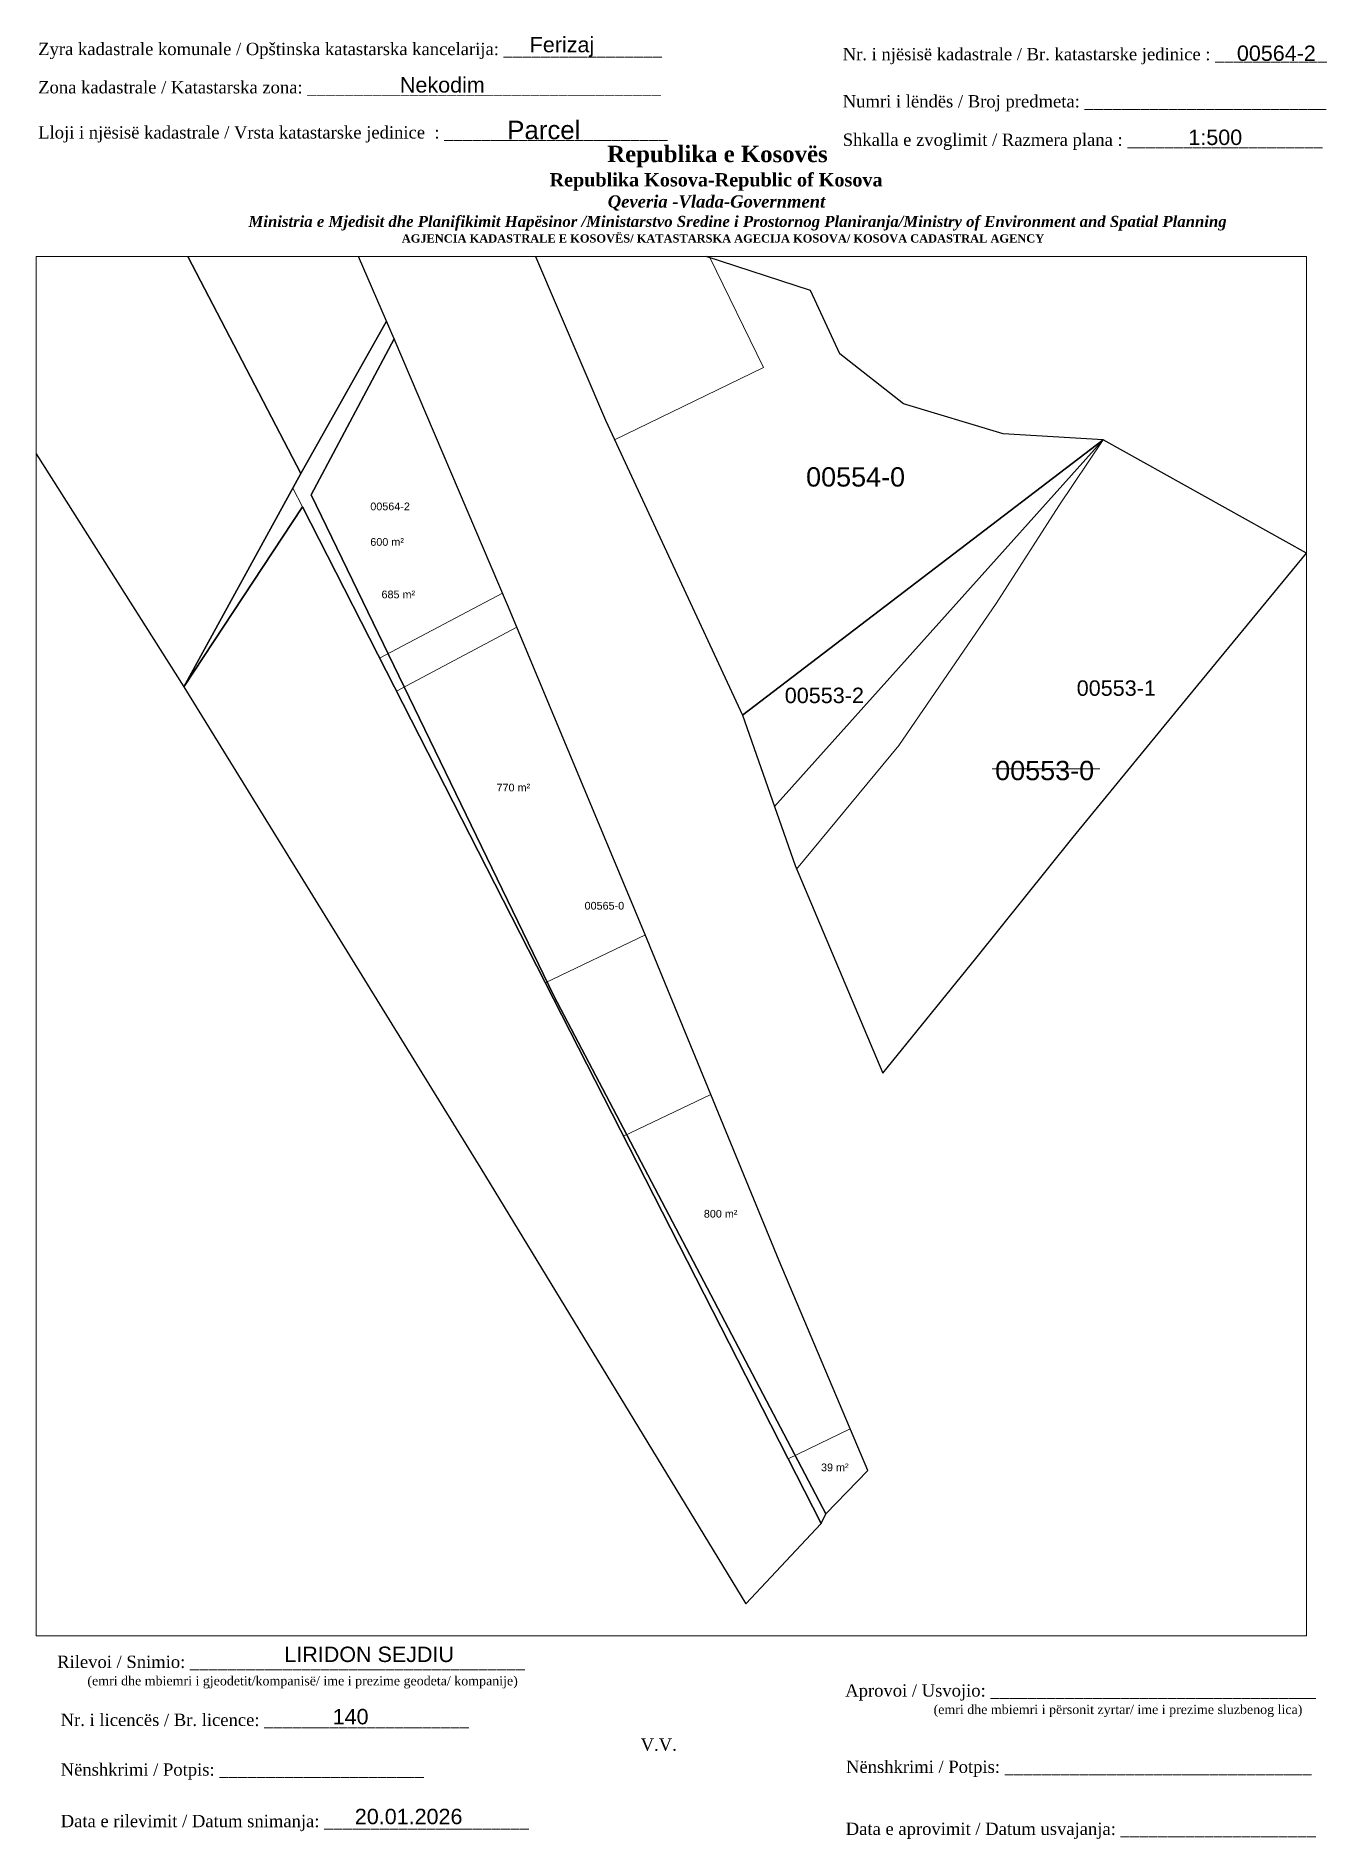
# Paper-space layout 'pompa' of a CAD drawing. Header units: metres, sheet in millimetres. Extents: x 1 to 211, y 1 to 293.
# The model-space entities are those that its viewports show. They can reach past a viewport. Long polylines and large blocks are cut down to what shows.
import ezdxf

# ---------------------------------------------------------------- set-up
doc = ezdxf.new("R2010")
doc.units = ezdxf.units.M
doc.layers.get('0').update_dxf_attribs({"lineweight": 0})
for name, color, linetype, lineweight in [('Korniza e jashtme', 7, 'Continuous', 0), ('mungese nr', 1, 'Continuous', 0), ('mungese parc matjet', 1, 'Continuous', 0), ('Ndarjet', 1, 'Continuous', 0), ('Nr Parceles Baze', 7, 'Continuous', 0), ('Parc-Kojshi', 251, 'Continuous', 0), ('Parcela Baze', 7, 'Continuous', 0)]:
    doc.layers.add(name, color=color, linetype=linetype, lineweight=lineweight)
doc.styles.get("Standard").update_dxf_attribs({"font": 'arial.ttf'})

msp = doc.modelspace()

# ---------------------------------------------------------------- linework, layer by layer
at = {"layer": 'mungese parc matjet', "flags": 128}
msp.add_lwpolyline([(7514207.592, 4690372.344), (7514194.636, 4690373.108), (7514181.734, 4690376.999), (7514173.453, 4690383.482), (7514169.653, 4690391.715), (7514156.624, 4690395.969), (7514163.566, 4690381.713), (7514144.299, 4690372.33), (7514160.866, 4690336.668)], close=True, dxfattribs=at)
for points in [[(7514163.566, 4690381.713), (7514156.624, 4690395.969)], [(7514144.299, 4690372.33), (7514163.566, 4690381.713)], [(7514167.87, 4690316.754), (7514181.107, 4690332.75), (7514193.737, 4690351.167), (7514201.818, 4690363.793), (7514207.592, 4690372.344)], [(7514193.214, 4690329.715), (7514207.156, 4690329.715)]]:
    msp.add_lwpolyline(points, dxfattribs=at)
at = {"layer": 'Ndarjet', "flags": 128}
for points in [[(7514165.004, 4690324.846), (7514207.592, 4690372.344)], [(7514103.862, 4690363.669), (7514102.622, 4690366.1)], [(7514129.804, 4690352.489), (7514113.869, 4690344.053)], [(7514135.322, 4690302.001), (7514148.282, 4690308.212)], [(7514166.765, 4690240.366), (7514174.818, 4690244.226)]]:
    msp.add_lwpolyline(points, dxfattribs=at)
at = {"layer": 'Ndarjet', "color": 3, "flags": 128}
msp.add_lwpolyline([(7514131.659, 4690348.077), (7514116.036, 4690339.806)], dxfattribs=at)
at = {"layer": 'Ndarjet', "color": 6, "flags": 128}
msp.add_lwpolyline([(7514145.456, 4690282.136), (7514156.76, 4690287.553)], dxfattribs=at)
at = {"layer": 'Parc-Kojshi', "lineweight": -3, "flags": 128}
for points in [[(7514072.429, 4690428.059), (7514052.35, 4690466.67), (7514044.38, 4690481.95), (7514039.056, 4690492.146), (7514034.63, 4690500.44), (7514021.678, 4690524.675), (7514010.81, 4690509.42), (7513996.437, 4690489.245), (7513995.666, 4690488.163), (7514015.155, 4690456.668), (7514018.603, 4690451.213), (7514020.685, 4690447.918), (7514038.694, 4690417.299), (7514054.723, 4690393.829), (7514061.052, 4690383.63), (7514088.531, 4690340.37), (7514103.662, 4690367.999)], [(7514093.614, 4690436.536), (7514092.978, 4690438.04), (7514072.429, 4690428.059), (7514103.662, 4690367.999), (7514114.753, 4690387.737)], [(7514103.862, 4690363.669), (7514088.531, 4690340.37), (7514126.959, 4690277.942), (7514161.297, 4690221.573), (7514171.057, 4690231.954)]]:
    msp.add_lwpolyline(points, close=True, dxfattribs=at)
at = {"layer": 'Parcela Baze', "lineweight": -3, "flags": 128}
for points in [[(7514181.734, 4690376.999), (7514173.453, 4690383.482), (7514169.653, 4690391.715), (7514154.033, 4690396.815), (7514152.3, 4690400.01), (7514133.681, 4690434.296), (7514125.061, 4690451.752), (7514114.162, 4690442.387), (7514124.754, 4690418.035), (7514143.102, 4690374.907), (7514160.866, 4690336.668), (7514207.592, 4690372.344), (7514194.636, 4690373.108)], [(7514115.741, 4690385.422), (7514114.753, 4690387.737), (7514103.662, 4690367.999), (7514088.531, 4690340.37), (7514103.862, 4690363.669), (7514171.057, 4690231.954), (7514171.667, 4690233.212), (7514136.444, 4690300.308), (7514105.013, 4690365.21)], [(7514130.441, 4690350.998), (7514115.741, 4690385.422), (7514105.013, 4690365.21), (7514136.444, 4690300.308), (7514171.667, 4690233.212), (7514177.097, 4690238.841), (7514165.608, 4690265.991), (7514148.23, 4690308.339)], [(7514233.898, 4690357.686), (7514207.592, 4690372.344), (7514160.866, 4690336.668), (7514167.67, 4690317.228), (7514179.033, 4690290.299), (7514191.101, 4690305.159), (7514203.699, 4690320.884), (7514218.624, 4690339.104)]]:
    msp.add_lwpolyline(points, close=True, dxfattribs=at)

# ---------------------------------------------------------------- texts
at = {"layer": 'mungese nr', "lineweight": -3}
for s, p in [('00553-1', (7514204.15, 4690339.192)), ('00553-2', (7514166.339, 4690338.247))]:
    msp.add_text(s, height=2, dxfattribs=at).set_placement(p)
at = {"layer": 'Ndarjet'}
for s, p in [('600 m²', (7514112.663, 4690358.623)), ('770 m²', (7514129.015, 4690326.811)), ('800 m²', (7514155.86, 4690271.599)), ('39 m²', (7514171.034, 4690238.744))]:
    msp.add_text(s, height=1, dxfattribs=at).set_placement(p)
at = {"layer": 'Ndarjet', "color": 3}
msp.add_text('685 m²', height=1, dxfattribs=at).set_placement((7514114.113, 4690351.823))
at = {"layer": 'Nr Parceles Baze', "lineweight": -3}
for s, height, p in [('00554-0', 2.5, (7514169.102, 4690366.296)), ('00564-2', 1, (7514112.663, 4690363.227)), ('00553-0', 2.5, (7514193.591, 4690328.267)), ('00565-0', 1, (7514140.415, 4690311.499))]:
    msp.add_text(s, height=height, dxfattribs=at).set_placement(p)

psp = doc.layouts.new('pompa')

# ---------------------------------------------------------------- texts
for s, p in [('00564-2', (195.99, 289.34)), ('Nekodim', (60.07, 284.2)), ('LIRIDON SEJDIU ', (41.3, 29.28)), ('140', (49.15, 19.16)), ('20.01.2026', (52.75, 2.94))]:
    psp.add_text(s, height=2.5).set_placement(p)
for s, insert, char_height, width, attachment_point in [('Ferizaj', (86.39, 291.61), 2.5, 9.9735, 5), ('{\\fTimes New Roman|b0|i0|c0|p18;Zyra kadastrale komunale / Opštinska katastarska kancelarija: _________________}', (1.33, 292.28), 2, 100.6873, 1), ('{\\fTimes New Roman|b0|i0|c0|p18;Nr. i njësisë kadastrale / Br. katastarske jedinice : ____________}', (131.98, 291.44), 2, 79.9484, 1), ('{\\fTimes New Roman|b0|i0|c0|p18;Zona kadastrale / Katastarska zona: ______________________________________}', (1.33, 286.06), 2, 100.6873, 1), ('{\\fTimes New Roman|b0|i0|c0|p18;Numri i lëndës / Broj predmeta: __________________________}', (131.98, 283.78), 2, 79.9484, 1), ('{\\fTimes New Roman|b0|i0|c0|p18;Lloji i njësisë kadastrale / Vrsta katastarske jedinice  : ________________________}', (1.33, 278.73), 2, 100.6873, 1), ('{\\fArial|b0|i0|c0|p34;Parcel}', (83.44, 278.1), 3, 11.2939, 5), ('1:500', (192.48, 276.91), 2.5, 10.1784, 5), ('\\pi77.297;{\\fBook Antiqua|b1|i0|c0|p18;\\H1.333x;Republika e Kosovës\\fTimes New Roman|b1|i0|c0|p18;\\P\\pi67.927;\\fBook Antiqua|b1|i0|c0|p18;\\H0.8125x;Republika Kosova-Republic of Kosova\\fTimes New Roman|b1|i0|c0|p18;\\P\\pi77.378;\\fBook Antiqua|b1|i1|c0|p18;\\H0.9233x;Qeveria -Vlada-Government \\P\\pi13.032,l6,t23.033;\\fTimes New Roman|b1|i1|c0|p18;\\H0.9x;Ministria e Mjedisit dhe Planifikimit Hapësinor /Ministarstvo Sredine i Prostornog Planiranja/Ministry of Environment and Spatial Planning\\P\\pi43.931,l0,tz;\\fBook Antiqua|b1|i0|c0|p18;\\H0.7406x;AGJENCIA KADASTRALE E KOSOVËS/ KATASTARSKA AGECIJA KOSOVA/ KOSOVA CADASTRAL AGENCY}', (16.44, 275.56), 2, 191.8237, 1), ('{\\fTimes New Roman|b0|i0|c0|p18;Shkalla e zvoglimit / Razmera plana : _____________________}', (131.98, 277.54), 2, 79.9484, 1), ('{\\fTimes New Roman|b0|i0|c0|p18;Rilevoi / Snimio: ____________________________________\\P     \\H0.75x;(emri dhe mbiemri i gjeodetit/kompanisë/ ime i prezime geodeta/ kompanije)}', (42.38, 27.65), 2, 74.7958, 5), ('{\\fTimes New Roman|b0|i0|c0|p18; Aprovoi / Usvojio: ___________________________________\\P                    \\H0.75x;(emri dhe mbiemri i përsonit zyrtar/ ime i prezime sluzbenog lica)}', (131.63, 25.66), 2, 83.344, 1), ('{\\fTimes New Roman|b0|i0|c0|p18;Nr. i licencës / Br. licence: ______________________\\P                                }', (4.98, 20.89), 2, 83.344, 1), ('{\\fTimes New Roman|b0|i0|c0|p18;V.V.                                 }', (102.1, 15.84), 2, 5.7076, 5), ('{\\fTimes New Roman|b0|i0|c0|p18;Nënshkrimi / Potpis: ______________________\\P                                 }', (4.98, 12.82), 2, 83.344, 1), ('{\\fTimes New Roman|b0|i0|c0|p18; Nënshkrimi / Potpis: _________________________________}', (131.76, 13.27), 2, 83.344, 1), ('{\\fTimes New Roman|b0|i0|c0|p18;Data e rilevimit / Datum snimanja: ______________________\\P                                 }', (4.98, 4.45), 2, 83.344, 1), ('{\\fTimes New Roman|b0|i0|c0|p18; Data e aprovimit / Datum usvajanja: _____________________}', (131.71, 3.19), 2, 83.344, 1)]:
    psp.add_mtext(s, dxfattribs=dict(insert=insert, char_height=char_height, width=width, attachment_point=attachment_point))

# ---------------------------------------------------------------- viewports
at = {"layer": 'Korniza e jashtme', "view_target_point": (370776.427, 310629.57)}
psp.add_viewport(center=(104.15, 145.57), size=(206.33, 224.047), view_center_point=(7143375.224, 4379677.207), view_height=178.6843, dxfattribs=at)

doc.saveas('drawing.dxf')
